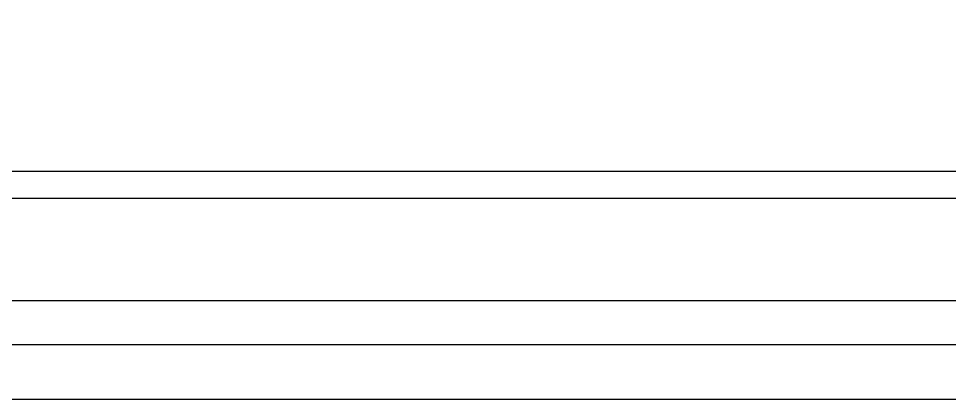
# Model space of a CAD drawing. Extents: x -50 to 355, y 0 to 300.
# Drawn here: x 138.1 to 235.5, y 84.8 to 124.7 of the extents above; entities that cross this region are included whole.
import ezdxf

# ---------------------------------------------------------------- set-up
doc = ezdxf.new("R2010")
doc.units = 0
doc.layers.get('0').update_dxf_attribs({"linetype": 'CONTINUOUS'})

msp = doc.modelspace()

# ---------------------------------------------------------------- linework, layer by layer
at = {"color": 7}
for points in [[(-31.710214, 221.9715), (329.572444, 221.9715), (329.572444, 90.498818), (-31.710214, 90.498818)], [(0.712589, 212.707837), (301.068892, 212.707837), (301.068892, 105.819472), (0.712589, 105.819472), (0.712589, 212.707837), (322.802842, 212.707837), (322.802842, 84.798105), (0.712589, 84.798105)], [(-41.68646, 203.08788), (318.883615, 203.08788), (318.883615, 108.669832), (-41.68646, 108.669832)], [(-49.881237, 194.536815), (311.045141, 194.536815), (311.045141, 190.617575), (-49.881237, 190.617575), (-49.881237, 194.536815), (322.802845, 194.536815), (322.802845, 84.798113), (-49.881237, 84.798113)], [(2.137767, 190.26129), (286.817105, 190.26129), (286.817105, 95.130645), (2.137767, 95.130645)]]:
    msp.add_lwpolyline(points, close=True, dxfattribs=at)

doc.saveas('drawing.dxf')
